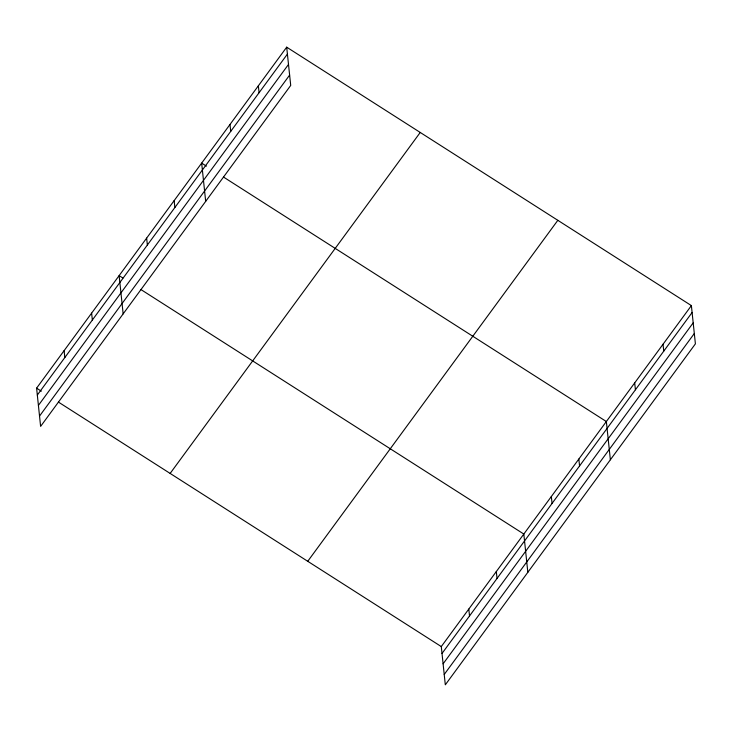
<?xml version="1.0" encoding="UTF-8"?>
<svg xmlns="http://www.w3.org/2000/svg" width="732" height="732" viewBox="0 0 732 732"><rect width="100%" height="100%" fill="white"/><g stroke="black" fill="none" stroke-linecap="round" stroke-linejoin="round"><path stroke-width="1.1" d="M286.688 47.177L290.714 85.424L40.617 426.399L36.6 388.152L286.688 47.177L691.383 305.601L695.4 343.848L445.312 684.823L441.286 646.576L691.383 305.601M37.323 395.051L287.42 54.077M38.412 405.4L288.509 64.425M39.537 416.06L289.625 75.085M170.144 473.43L420.241 132.455M307.742 561.298L557.83 220.314M442.009 653.475L692.106 312.5M443.098 663.823L693.195 322.839M444.223 674.474L694.311 333.499M206.397 166.137L201.657 163.108L205.683 201.364M223.443 177.016L606.352 421.531L610.369 459.778M122.921 278.05L119.133 275.635L123.15 313.882M140.91 289.543L523.819 534.049L527.836 572.305M36.6 388.152L41.34 391.181M58.386 402.06L441.286 646.576M663.036 344.241L663.759 351.14M634.69 382.882L635.422 389.79M578.838 459.037L579.561 465.936M551.324 496.543L552.056 503.442M496.305 571.555L497.037 578.463M468.8 609.061L469.523 615.969M258.35 85.818L259.073 92.726M230.004 124.467L230.726 131.367M174.152 200.614L174.875 207.522M146.638 238.12L147.37 245.028M91.619 313.14L92.342 320.04M64.114 350.646L64.837 357.545"/></g></svg>
